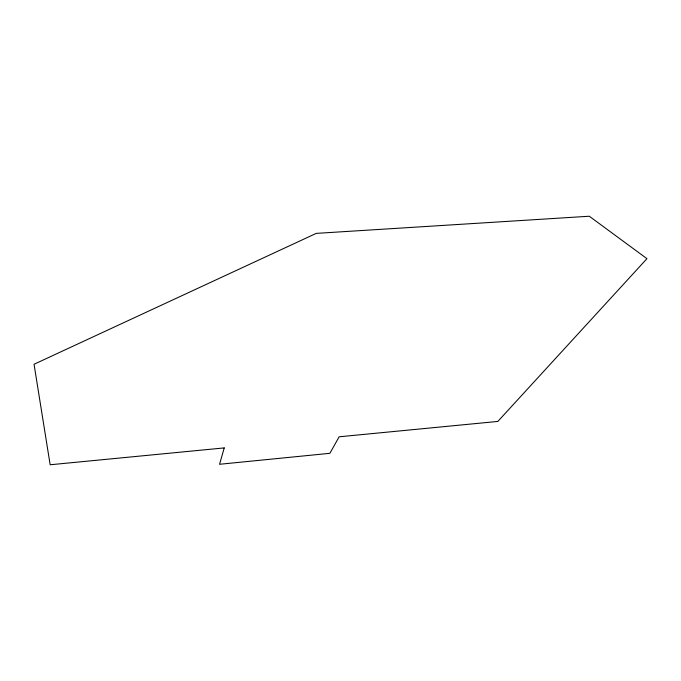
<?xml version="1.0" encoding="UTF-8"?>
<svg xmlns="http://www.w3.org/2000/svg" width="681" height="681" viewBox="0 0 681 681"><rect width="100%" height="100%" fill="white"/><g stroke="black" fill="none" stroke-linecap="round" stroke-linejoin="round"><path stroke-width="1.02" d="M224.236 447.911L219.554 464.28L329.876 453.316L339.147 436.793L497.845 421.428L646.95 258.669L589.278 216.235L316.248 233.379L34.05 364.258L50.156 464.765L224.236 447.911"/></g></svg>
